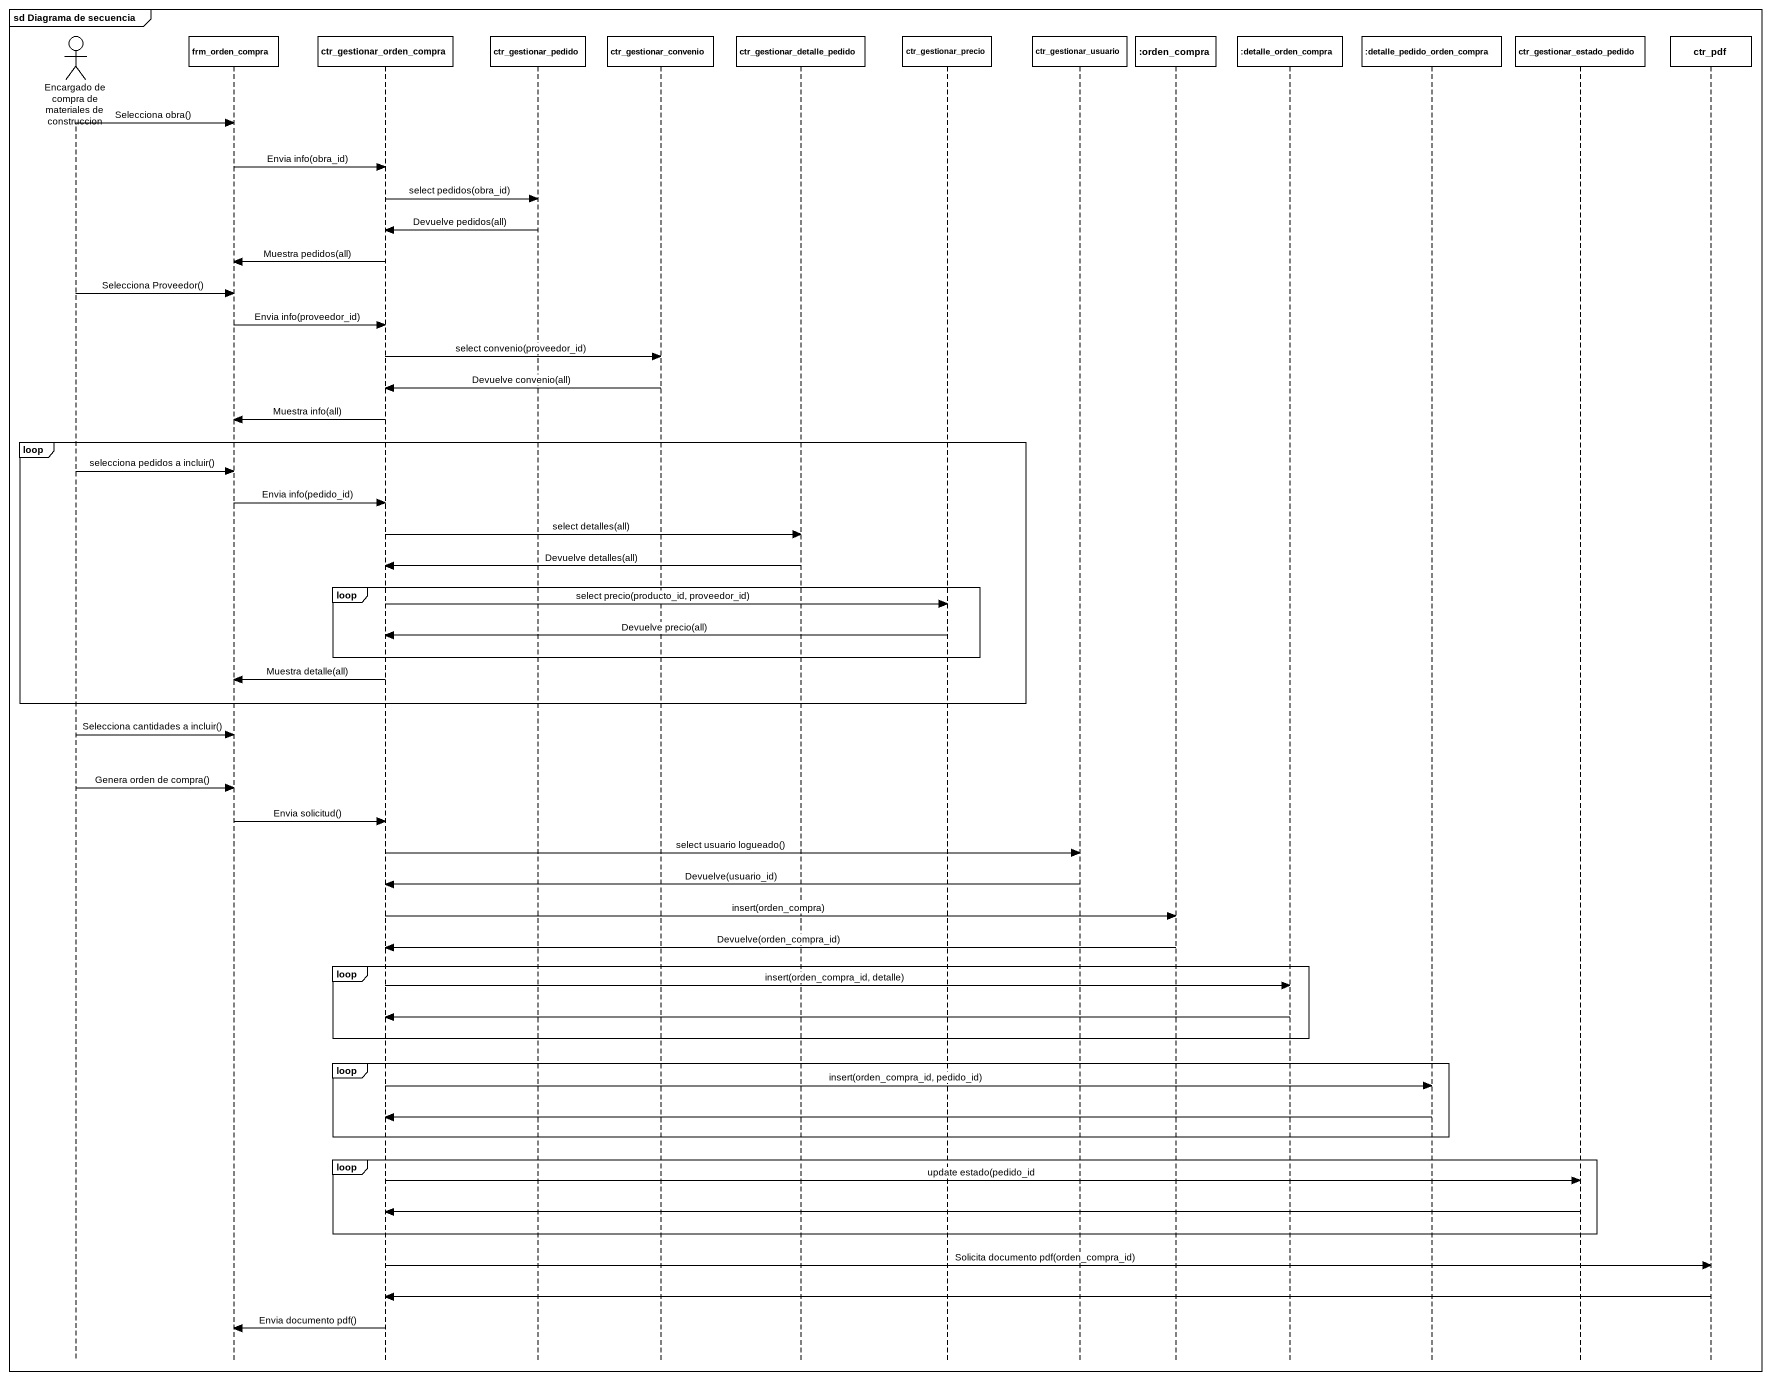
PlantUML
@startuml
mainframe sd Diagrama de secuencia
hide footbox
actor "Encargado de compra de materiales de construccion" as Encargado_de_compra_de
participant frm_orden_compra
participant ctr_gestionar_orden_compra
participant ctr_gestionar_pedido
participant ctr_gestionar_convenio
participant ctr_gestionar_detalle_pedido
participant ctr_gestionar_precio
participant ctr_gestionar_usuario
participant ":orden_compra" as orden_compra
participant ":detalle_orden_compra" as detalle_orden_compra
participant ":detalle_pedido_orden_compra" as detalle_pedido_orden_compra
participant ctr_gestionar_estado_pedido
participant ctr_pdf

Encargado_de_compra_de -> frm_orden_compra : Selecciona obra()
frm_orden_compra -> ctr_gestionar_orden_compra : Envia info(obra_id)
ctr_gestionar_orden_compra -> ctr_gestionar_pedido : select pedidos(obra_id)
ctr_gestionar_pedido -> ctr_gestionar_orden_compra : Devuelve pedidos(all)
ctr_gestionar_orden_compra -> frm_orden_compra : Muestra pedidos(all)
Encargado_de_compra_de -> frm_orden_compra : Selecciona Proveedor()
frm_orden_compra -> ctr_gestionar_orden_compra : Envia info(proveedor_id)
ctr_gestionar_orden_compra -> ctr_gestionar_convenio : select convenio(proveedor_id)
ctr_gestionar_convenio -> ctr_gestionar_orden_compra : Devuelve convenio(all)
ctr_gestionar_orden_compra -> frm_orden_compra : Muestra info(all)
loop
  Encargado_de_compra_de -> frm_orden_compra : selecciona pedidos a incluir()
  frm_orden_compra -> ctr_gestionar_orden_compra : Envia info(pedido_id)
  ctr_gestionar_orden_compra -> ctr_gestionar_detalle_pedido : select detalles(all)
  ctr_gestionar_detalle_pedido -> ctr_gestionar_orden_compra : Devuelve detalles(all)
  loop
    ctr_gestionar_orden_compra -> ctr_gestionar_precio : select precio(producto_id, proveedor_id)
    ctr_gestionar_precio -> ctr_gestionar_orden_compra : Devuelve precio(all)
  end
  ctr_gestionar_orden_compra -> frm_orden_compra : Muestra detalle(all)
end
Encargado_de_compra_de -> frm_orden_compra : Selecciona cantidades a incluir()
Encargado_de_compra_de -> frm_orden_compra : Genera orden de compra()
frm_orden_compra -> ctr_gestionar_orden_compra : Envia solicitud()
ctr_gestionar_orden_compra -> ctr_gestionar_usuario : select usuario logueado()
ctr_gestionar_usuario -> ctr_gestionar_orden_compra : Devuelve(usuario_id)
ctr_gestionar_orden_compra -> orden_compra : insert(orden_compra)
orden_compra -> ctr_gestionar_orden_compra : Devuelve(orden_compra_id)
loop
  ctr_gestionar_orden_compra -> detalle_orden_compra : insert(orden_compra_id, detalle)
  detalle_orden_compra -> ctr_gestionar_orden_compra
end
loop
  ctr_gestionar_orden_compra -> detalle_pedido_orden_compra : insert(orden_compra_id, pedido_id)
  detalle_pedido_orden_compra -> ctr_gestionar_orden_compra
end
loop
  ctr_gestionar_orden_compra -> ctr_gestionar_estado_pedido : update estado(pedido_id
  ctr_gestionar_estado_pedido -> ctr_gestionar_orden_compra
end
ctr_gestionar_orden_compra -> ctr_pdf : Solicita documento pdf(orden_compra_id)
ctr_pdf -> ctr_gestionar_orden_compra
ctr_gestionar_orden_compra -> frm_orden_compra : Envia documento pdf()
@enduml
